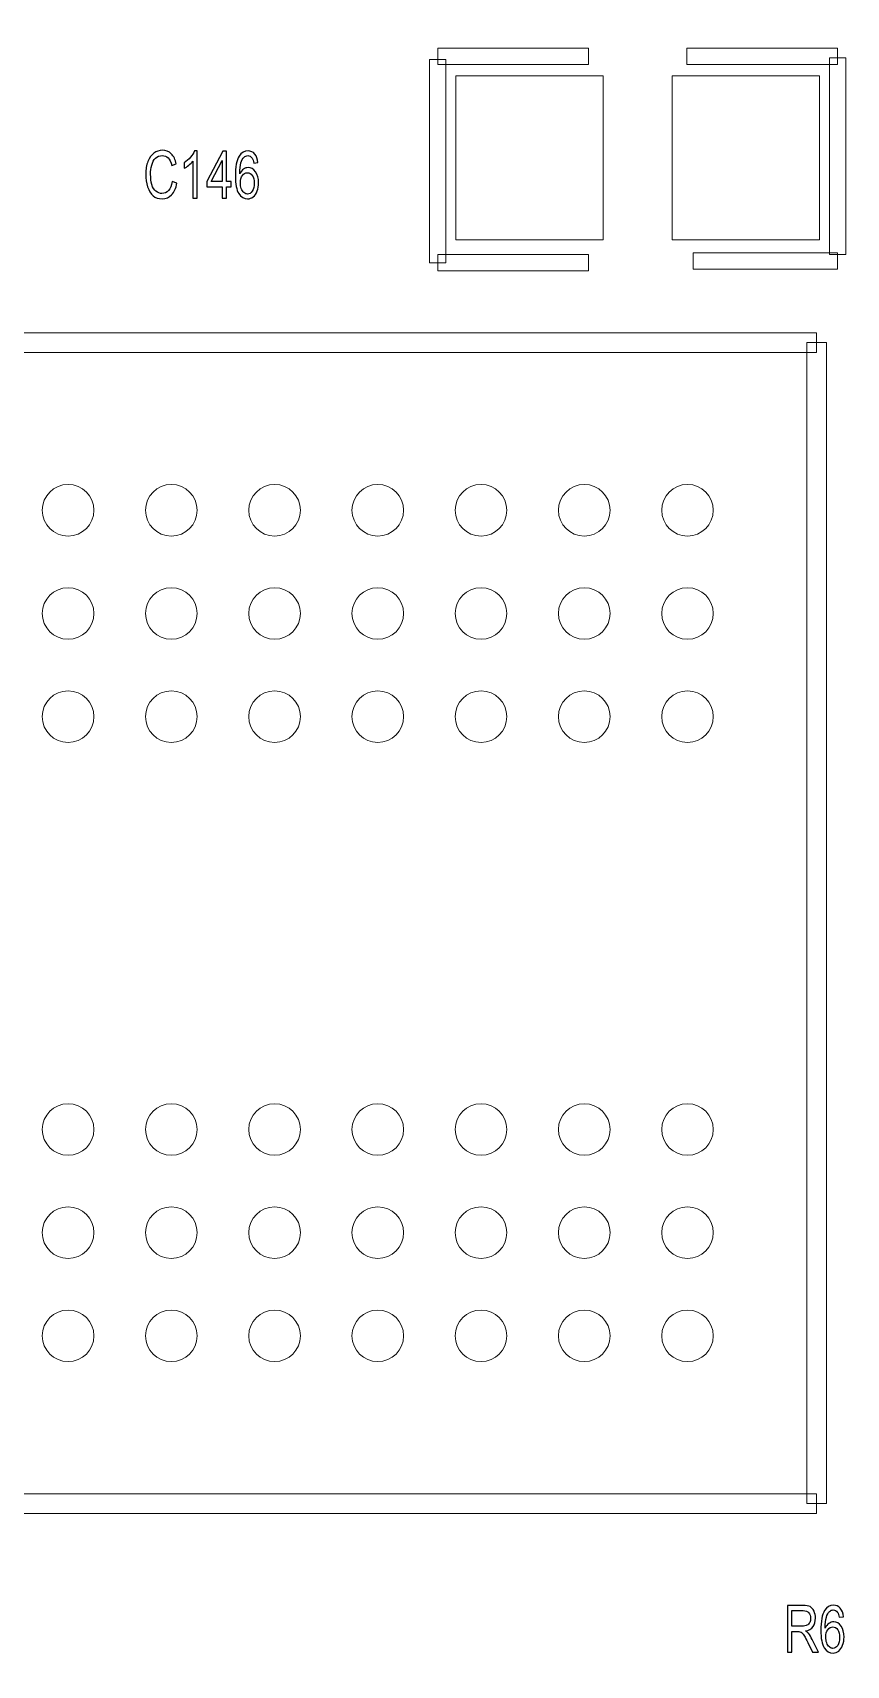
# Model space of a CAD drawing. Header units: millimetres. Extents: x -53.6 to 42.1, y -42.3 to 19.5.
# Drawn here: x 5.22 to 11.53, y -21.93 to -9.27 of the extents above; entities that cross this region are included whole.
import ezdxf

# ---------------------------------------------------------------- set-up
doc = ezdxf.new("R2010")
doc.units = ezdxf.units.MM
doc.header["$MEASUREMENT"] = 0
for name, color, linetype in [('BG_OUTLINE', 7, 'Continuous'), ('PG_SILKSCREEN_TOP', 7, 'Continuous'), ('PIN_TOP', 7, 'Continuous'), ('RD_SILKSCREEN_TOP', 7, 'Continuous')]:
    doc.layers.add(name, color=color, linetype=linetype)

msp = doc.modelspace()

# ---------------------------------------------------------------- linework, layer by layer
at = {"layer": 'BG_OUTLINE', "color": 3, "lineweight": 9}
msp.add_open_spline([(-35.58, -42.2737), (-35.58, -42.2737), (-35.58, 2.7261), (-35.58, 2.7261), (-35.58, 2.7261), (-35.58, 2.7261), (19.4199, 2.7261), (19.4199, 2.7261), (19.4199, 2.7261), (19.4199, 2.7261), (19.4199, -42.2737), (19.4199, -42.2737), (19.4199, -42.2737), (19.4199, -42.2737), (-35.58, -42.2737), (-35.58, -42.2737)], degree=3, knots=[0, 0, 0, 0, 0.25, 0.25, 0.25, 0.25, 0.5, 0.5, 0.5, 0.5, 0.75, 0.75, 0.75, 0.75, 1, 1, 1, 1], dxfattribs=at)
at = {"layer": 'PG_SILKSCREEN_TOP', "color": 6, "lineweight": 9}
for points in [[(8.4255, -11.0571), (8.4255, -11.0571), (8.2985, -11.0571), (8.2985, -11.0571), (8.2985, -11.0571), (8.2985, -11.0571), (8.2985, -9.4823), (8.2985, -9.4823), (8.2985, -9.4823), (8.2985, -9.4823), (8.4255, -9.4823), (8.4255, -9.4823), (8.4255, -9.4823), (8.4255, -9.4823), (8.4255, -11.0571), (8.4255, -11.0571)], [(8.362, -9.5204), (8.362, -9.5204), (8.362, -9.3934), (8.362, -9.3934), (8.362, -9.3934), (8.362, -9.3934), (9.5304, -9.3934), (9.5304, -9.3934), (9.5304, -9.3934), (9.5304, -9.3934), (9.5304, -9.5204), (9.5304, -9.5204), (9.5304, -9.5204), (9.5304, -9.5204), (8.362, -9.5204), (8.362, -9.5204)], [(11.4608, -9.3934), (11.4608, -9.3934), (11.4608, -9.5204), (11.4608, -9.5204), (11.4608, -9.5204), (11.4608, -9.5204), (10.2924, -9.5204), (10.2924, -9.5204), (10.2924, -9.5204), (10.2924, -9.5204), (10.2924, -9.3934), (10.2924, -9.3934), (10.2924, -9.3934), (10.2924, -9.3934), (11.4608, -9.3934), (11.4608, -9.3934)], [(11.5243, -10.9936), (11.5243, -10.9936), (11.3973, -10.9936), (11.3973, -10.9936), (11.3973, -10.9936), (11.3973, -10.9936), (11.3973, -9.4696), (11.3973, -9.4696), (11.3973, -9.4696), (11.3973, -9.4696), (11.5243, -9.4696), (11.5243, -9.4696), (11.5243, -9.4696), (11.5243, -9.4696), (11.5243, -10.9936), (11.5243, -10.9936)], [(9.5304, -10.9936), (9.5304, -10.9936), (9.5304, -11.1206), (9.5304, -11.1206), (9.5304, -11.1206), (9.5304, -11.1206), (8.362, -11.1206), (8.362, -11.1206), (8.362, -11.1206), (8.362, -11.1206), (8.362, -10.9936), (8.362, -10.9936), (8.362, -10.9936), (8.362, -10.9936), (9.5304, -10.9936), (9.5304, -10.9936)], [(10.3432, -11.1079), (10.3432, -11.1079), (10.3432, -10.9809), (10.3432, -10.9809), (10.3432, -10.9809), (10.3432, -10.9809), (11.4608, -10.9809), (11.4608, -10.9809), (11.4608, -10.9809), (11.4608, -10.9809), (11.4608, -11.1079), (11.4608, -11.1079), (11.4608, -11.1079), (11.4608, -11.1079), (10.3432, -11.1079), (10.3432, -11.1079)], [(-2.702, -11.7518), (-2.702, -11.7518), (-2.702, -11.5994), (-2.702, -11.5994), (-2.702, -11.5994), (-2.702, -11.5994), (11.298, -11.5994), (11.298, -11.5994), (11.298, -11.5994), (11.298, -11.5994), (11.298, -11.7518), (11.298, -11.7518), (11.298, -11.7518), (11.298, -11.7518), (-2.702, -11.7518), (-2.702, -11.7518)], [(11.2218, -11.6756), (11.2218, -11.6756), (11.3742, -11.6756), (11.3742, -11.6756), (11.3742, -11.6756), (11.3742, -11.6756), (11.3742, -20.6756), (11.3742, -20.6756), (11.3742, -20.6756), (11.3742, -20.6756), (11.2218, -20.6756), (11.2218, -20.6756), (11.2218, -20.6756), (11.2218, -20.6756), (11.2218, -11.6756), (11.2218, -11.6756)], [(11.298, -20.5994), (11.298, -20.5994), (11.298, -20.7518), (11.298, -20.7518), (11.298, -20.7518), (11.298, -20.7518), (-2.21, -20.7518), (-2.21, -20.7518), (-2.21, -20.7518), (-2.21, -20.7518), (-2.21, -20.5994), (-2.21, -20.5994), (-2.21, -20.5994), (-2.21, -20.5994), (11.298, -20.5994), (11.298, -20.5994)]]:
    msp.add_open_spline(points, degree=3, knots=[0, 0, 0, 0, 0.25, 0.25, 0.25, 0.25, 0.5, 0.5, 0.5, 0.5, 0.75, 0.75, 0.75, 0.75, 1, 1, 1, 1], dxfattribs=at)
at = {"layer": 'PIN_TOP', "lineweight": 9}
for points in [[(9.6447, -9.6093), (9.6447, -9.6093), (9.6447, -10.8793), (9.6447, -10.8793), (9.6447, -10.8793), (9.6447, -10.8793), (8.5017, -10.8793), (8.5017, -10.8793), (8.5017, -10.8793), (8.5017, -10.8793), (8.5017, -9.6093), (8.5017, -9.6093), (8.5017, -9.6093), (8.5017, -9.6093), (9.6447, -9.6093), (9.6447, -9.6093)], [(11.3211, -9.6093), (11.3211, -9.6093), (11.3211, -10.8793), (11.3211, -10.8793), (11.3211, -10.8793), (11.3211, -10.8793), (10.1781, -10.8793), (10.1781, -10.8793), (10.1781, -10.8793), (10.1781, -10.8793), (10.1781, -9.6093), (10.1781, -9.6093), (10.1781, -9.6093), (10.1781, -9.6093), (11.3211, -9.6093), (11.3211, -9.6093)], [(5.6979, -12.9756), (5.6979, -12.8651), (5.6084, -12.7756), (5.498, -12.7756), (5.498, -12.7756), (5.3875, -12.7755), (5.298, -12.8651), (5.298, -12.9755), (5.298, -12.9755), (5.2979, -13.086), (5.3875, -13.1755), (5.4979, -13.1755), (5.4979, -13.1755), (5.6084, -13.1756), (5.6979, -13.086), (5.6979, -12.9756)], [(6.498, -12.9756), (6.498, -12.8651), (6.4085, -12.7756), (6.2981, -12.7756), (6.2981, -12.7756), (6.1876, -12.7755), (6.0981, -12.8651), (6.0981, -12.9755), (6.0981, -12.9755), (6.098, -13.086), (6.1876, -13.1755), (6.298, -13.1755), (6.298, -13.1755), (6.4085, -13.1756), (6.498, -13.086), (6.498, -12.9756)], [(7.2981, -12.9756), (7.2981, -12.8651), (7.2086, -12.7756), (7.0982, -12.7756), (7.0982, -12.7756), (6.9877, -12.7755), (6.8982, -12.8651), (6.8982, -12.9755), (6.8982, -12.9755), (6.8981, -13.086), (6.9877, -13.1755), (7.0981, -13.1755), (7.0981, -13.1755), (7.2086, -13.1756), (7.2981, -13.086), (7.2981, -12.9756)], [(8.0979, -12.9756), (8.0979, -12.8651), (8.0084, -12.7756), (7.898, -12.7756), (7.898, -12.7756), (7.7875, -12.7755), (7.698, -12.8651), (7.698, -12.9755), (7.698, -12.9755), (7.6979, -13.086), (7.7875, -13.1755), (7.8979, -13.1755), (7.8979, -13.1755), (8.0084, -13.1756), (8.0979, -13.086), (8.0979, -12.9756)], [(8.898, -12.9756), (8.898, -12.8651), (8.8085, -12.7756), (8.6981, -12.7756), (8.6981, -12.7756), (8.5876, -12.7755), (8.4981, -12.8651), (8.4981, -12.9755), (8.4981, -12.9755), (8.498, -13.086), (8.5876, -13.1755), (8.698, -13.1755), (8.698, -13.1755), (8.8085, -13.1756), (8.898, -13.086), (8.898, -12.9756)], [(9.6979, -12.9756), (9.6979, -12.8651), (9.6084, -12.7756), (9.498, -12.7756), (9.498, -12.7756), (9.3875, -12.7755), (9.298, -12.8651), (9.298, -12.9755), (9.298, -12.9755), (9.2979, -13.086), (9.3875, -13.1755), (9.4979, -13.1755), (9.4979, -13.1755), (9.6084, -13.1756), (9.6979, -13.086), (9.6979, -12.9756)], [(10.498, -12.9756), (10.498, -12.8651), (10.4085, -12.7756), (10.2981, -12.7756), (10.2981, -12.7756), (10.1876, -12.7755), (10.0981, -12.8651), (10.0981, -12.9755), (10.0981, -12.9755), (10.098, -13.086), (10.1876, -13.1755), (10.298, -13.1755), (10.298, -13.1755), (10.4085, -13.1756), (10.498, -13.086), (10.498, -12.9756)], [(5.6979, -13.7757), (5.6979, -13.6652), (5.6084, -13.5757), (5.498, -13.5757), (5.498, -13.5757), (5.3875, -13.5756), (5.298, -13.6652), (5.298, -13.7756), (5.298, -13.7756), (5.2979, -13.8861), (5.3875, -13.9756), (5.4979, -13.9756), (5.4979, -13.9756), (5.6084, -13.9757), (5.6979, -13.8861), (5.6979, -13.7757)], [(6.498, -13.7757), (6.498, -13.6652), (6.4085, -13.5757), (6.2981, -13.5757), (6.2981, -13.5757), (6.1876, -13.5756), (6.0981, -13.6652), (6.0981, -13.7756), (6.0981, -13.7756), (6.098, -13.8861), (6.1876, -13.9756), (6.298, -13.9756), (6.298, -13.9756), (6.4085, -13.9757), (6.498, -13.8861), (6.498, -13.7757)], [(7.2981, -13.7757), (7.2981, -13.6652), (7.2086, -13.5757), (7.0982, -13.5757), (7.0982, -13.5757), (6.9877, -13.5756), (6.8982, -13.6652), (6.8982, -13.7756), (6.8982, -13.7756), (6.8981, -13.8861), (6.9877, -13.9756), (7.0981, -13.9756), (7.0981, -13.9756), (7.2086, -13.9757), (7.2981, -13.8861), (7.2981, -13.7757)], [(8.0979, -13.7757), (8.0979, -13.6652), (8.0084, -13.5757), (7.898, -13.5757), (7.898, -13.5757), (7.7875, -13.5756), (7.698, -13.6652), (7.698, -13.7756), (7.698, -13.7756), (7.6979, -13.8861), (7.7875, -13.9756), (7.8979, -13.9756), (7.8979, -13.9756), (8.0084, -13.9757), (8.0979, -13.8861), (8.0979, -13.7757)], [(8.898, -13.7757), (8.898, -13.6652), (8.8085, -13.5757), (8.6981, -13.5757), (8.6981, -13.5757), (8.5876, -13.5756), (8.4981, -13.6652), (8.4981, -13.7756), (8.4981, -13.7756), (8.498, -13.8861), (8.5876, -13.9756), (8.698, -13.9756), (8.698, -13.9756), (8.8085, -13.9757), (8.898, -13.8861), (8.898, -13.7757)], [(9.6979, -13.7757), (9.6979, -13.6652), (9.6084, -13.5757), (9.498, -13.5757), (9.498, -13.5757), (9.3875, -13.5756), (9.298, -13.6652), (9.298, -13.7756), (9.298, -13.7756), (9.2979, -13.8861), (9.3875, -13.9756), (9.4979, -13.9756), (9.4979, -13.9756), (9.6084, -13.9757), (9.6979, -13.8861), (9.6979, -13.7757)], [(10.498, -13.7757), (10.498, -13.6652), (10.4085, -13.5757), (10.2981, -13.5757), (10.2981, -13.5757), (10.1876, -13.5756), (10.0981, -13.6652), (10.0981, -13.7756), (10.0981, -13.7756), (10.098, -13.8861), (10.1876, -13.9756), (10.298, -13.9756), (10.298, -13.9756), (10.4085, -13.9757), (10.498, -13.8861), (10.498, -13.7757)], [(5.6979, -14.5755), (5.6979, -14.465), (5.6084, -14.3755), (5.498, -14.3755), (5.498, -14.3755), (5.3875, -14.3754), (5.298, -14.465), (5.298, -14.5754), (5.298, -14.5754), (5.2979, -14.6859), (5.3875, -14.7754), (5.4979, -14.7754), (5.4979, -14.7754), (5.6084, -14.7755), (5.6979, -14.6859), (5.6979, -14.5755)], [(6.498, -14.5755), (6.498, -14.465), (6.4085, -14.3755), (6.2981, -14.3755), (6.2981, -14.3755), (6.1876, -14.3754), (6.0981, -14.465), (6.0981, -14.5754), (6.0981, -14.5754), (6.098, -14.6859), (6.1876, -14.7754), (6.298, -14.7754), (6.298, -14.7754), (6.4085, -14.7755), (6.498, -14.6859), (6.498, -14.5755)], [(7.2981, -14.5755), (7.2981, -14.465), (7.2086, -14.3755), (7.0982, -14.3755), (7.0982, -14.3755), (6.9877, -14.3754), (6.8982, -14.465), (6.8982, -14.5754), (6.8982, -14.5754), (6.8981, -14.6859), (6.9877, -14.7754), (7.0981, -14.7754), (7.0981, -14.7754), (7.2086, -14.7755), (7.2981, -14.6859), (7.2981, -14.5755)], [(8.0979, -14.5755), (8.0979, -14.465), (8.0084, -14.3755), (7.898, -14.3755), (7.898, -14.3755), (7.7875, -14.3754), (7.698, -14.465), (7.698, -14.5754), (7.698, -14.5754), (7.6979, -14.6859), (7.7875, -14.7754), (7.8979, -14.7754), (7.8979, -14.7754), (8.0084, -14.7755), (8.0979, -14.6859), (8.0979, -14.5755)], [(8.898, -14.5755), (8.898, -14.465), (8.8085, -14.3755), (8.6981, -14.3755), (8.6981, -14.3755), (8.5876, -14.3754), (8.4981, -14.465), (8.4981, -14.5754), (8.4981, -14.5754), (8.498, -14.6859), (8.5876, -14.7754), (8.698, -14.7754), (8.698, -14.7754), (8.8085, -14.7755), (8.898, -14.6859), (8.898, -14.5755)], [(9.6979, -14.5755), (9.6979, -14.465), (9.6084, -14.3755), (9.498, -14.3755), (9.498, -14.3755), (9.3875, -14.3754), (9.298, -14.465), (9.298, -14.5754), (9.298, -14.5754), (9.2979, -14.6859), (9.3875, -14.7754), (9.4979, -14.7754), (9.4979, -14.7754), (9.6084, -14.7755), (9.6979, -14.6859), (9.6979, -14.5755)], [(10.498, -14.5755), (10.498, -14.465), (10.4085, -14.3755), (10.2981, -14.3755), (10.2981, -14.3755), (10.1876, -14.3754), (10.0981, -14.465), (10.0981, -14.5754), (10.0981, -14.5754), (10.098, -14.6859), (10.1876, -14.7754), (10.298, -14.7754), (10.298, -14.7754), (10.4085, -14.7755), (10.498, -14.6859), (10.498, -14.5755)], [(5.6979, -17.7757), (5.6979, -17.6652), (5.6084, -17.5757), (5.498, -17.5757), (5.498, -17.5757), (5.3875, -17.5756), (5.298, -17.6652), (5.298, -17.7756), (5.298, -17.7756), (5.2979, -17.8861), (5.3875, -17.9756), (5.4979, -17.9756), (5.4979, -17.9756), (5.6084, -17.9757), (5.6979, -17.8861), (5.6979, -17.7757)], [(6.498, -17.7757), (6.498, -17.6652), (6.4085, -17.5757), (6.2981, -17.5757), (6.2981, -17.5757), (6.1876, -17.5756), (6.0981, -17.6652), (6.0981, -17.7756), (6.0981, -17.7756), (6.098, -17.8861), (6.1876, -17.9756), (6.298, -17.9756), (6.298, -17.9756), (6.4085, -17.9757), (6.498, -17.8861), (6.498, -17.7757)], [(7.2981, -17.7757), (7.2981, -17.6652), (7.2086, -17.5757), (7.0982, -17.5757), (7.0982, -17.5757), (6.9877, -17.5756), (6.8982, -17.6652), (6.8982, -17.7756), (6.8982, -17.7756), (6.8981, -17.8861), (6.9877, -17.9756), (7.0981, -17.9756), (7.0981, -17.9756), (7.2086, -17.9757), (7.2981, -17.8861), (7.2981, -17.7757)], [(8.0979, -17.7757), (8.0979, -17.6652), (8.0084, -17.5757), (7.898, -17.5757), (7.898, -17.5757), (7.7875, -17.5756), (7.698, -17.6652), (7.698, -17.7756), (7.698, -17.7756), (7.6979, -17.8861), (7.7875, -17.9756), (7.8979, -17.9756), (7.8979, -17.9756), (8.0084, -17.9757), (8.0979, -17.8861), (8.0979, -17.7757)], [(8.898, -17.7757), (8.898, -17.6652), (8.8085, -17.5757), (8.6981, -17.5757), (8.6981, -17.5757), (8.5876, -17.5756), (8.4981, -17.6652), (8.4981, -17.7756), (8.4981, -17.7756), (8.498, -17.8861), (8.5876, -17.9756), (8.698, -17.9756), (8.698, -17.9756), (8.8085, -17.9757), (8.898, -17.8861), (8.898, -17.7757)], [(9.6979, -17.7757), (9.6979, -17.6652), (9.6084, -17.5757), (9.498, -17.5757), (9.498, -17.5757), (9.3875, -17.5756), (9.298, -17.6652), (9.298, -17.7756), (9.298, -17.7756), (9.2979, -17.8861), (9.3875, -17.9756), (9.4979, -17.9756), (9.4979, -17.9756), (9.6084, -17.9757), (9.6979, -17.8861), (9.6979, -17.7757)], [(10.498, -17.7757), (10.498, -17.6652), (10.4085, -17.5757), (10.2981, -17.5757), (10.2981, -17.5757), (10.1876, -17.5756), (10.0981, -17.6652), (10.0981, -17.7756), (10.0981, -17.7756), (10.098, -17.8861), (10.1876, -17.9756), (10.298, -17.9756), (10.298, -17.9756), (10.4085, -17.9757), (10.498, -17.8861), (10.498, -17.7757)], [(5.6979, -18.5755), (5.6979, -18.465), (5.6084, -18.3755), (5.498, -18.3755), (5.498, -18.3755), (5.3875, -18.3754), (5.298, -18.465), (5.298, -18.5754), (5.298, -18.5754), (5.2979, -18.6859), (5.3875, -18.7754), (5.4979, -18.7754), (5.4979, -18.7754), (5.6084, -18.7755), (5.6979, -18.6859), (5.6979, -18.5755)], [(6.498, -18.5755), (6.498, -18.465), (6.4085, -18.3755), (6.2981, -18.3755), (6.2981, -18.3755), (6.1876, -18.3754), (6.0981, -18.465), (6.0981, -18.5754), (6.0981, -18.5754), (6.098, -18.6859), (6.1876, -18.7754), (6.298, -18.7754), (6.298, -18.7754), (6.4085, -18.7755), (6.498, -18.6859), (6.498, -18.5755)], [(7.2981, -18.5755), (7.2981, -18.465), (7.2086, -18.3755), (7.0982, -18.3755), (7.0982, -18.3755), (6.9877, -18.3754), (6.8982, -18.465), (6.8982, -18.5754), (6.8982, -18.5754), (6.8981, -18.6859), (6.9877, -18.7754), (7.0981, -18.7754), (7.0981, -18.7754), (7.2086, -18.7755), (7.2981, -18.6859), (7.2981, -18.5755)], [(8.0979, -18.5755), (8.0979, -18.465), (8.0084, -18.3755), (7.898, -18.3755), (7.898, -18.3755), (7.7875, -18.3754), (7.698, -18.465), (7.698, -18.5754), (7.698, -18.5754), (7.6979, -18.6859), (7.7875, -18.7754), (7.8979, -18.7754), (7.8979, -18.7754), (8.0084, -18.7755), (8.0979, -18.6859), (8.0979, -18.5755)], [(8.898, -18.5755), (8.898, -18.465), (8.8085, -18.3755), (8.6981, -18.3755), (8.6981, -18.3755), (8.5876, -18.3754), (8.4981, -18.465), (8.4981, -18.5754), (8.4981, -18.5754), (8.498, -18.6859), (8.5876, -18.7754), (8.698, -18.7754), (8.698, -18.7754), (8.8085, -18.7755), (8.898, -18.6859), (8.898, -18.5755)], [(9.6979, -18.5755), (9.6979, -18.465), (9.6084, -18.3755), (9.498, -18.3755), (9.498, -18.3755), (9.3875, -18.3754), (9.298, -18.465), (9.298, -18.5754), (9.298, -18.5754), (9.2979, -18.6859), (9.3875, -18.7754), (9.4979, -18.7754), (9.4979, -18.7754), (9.6084, -18.7755), (9.6979, -18.6859), (9.6979, -18.5755)], [(10.498, -18.5755), (10.498, -18.465), (10.4085, -18.3755), (10.2981, -18.3755), (10.2981, -18.3755), (10.1876, -18.3754), (10.0981, -18.465), (10.0981, -18.5754), (10.0981, -18.5754), (10.098, -18.6859), (10.1876, -18.7754), (10.298, -18.7754), (10.298, -18.7754), (10.4085, -18.7755), (10.498, -18.6859), (10.498, -18.5755)], [(5.6979, -19.3756), (5.6979, -19.2651), (5.6084, -19.1756), (5.498, -19.1756), (5.498, -19.1756), (5.3875, -19.1755), (5.298, -19.2651), (5.298, -19.3755), (5.298, -19.3755), (5.2979, -19.486), (5.3875, -19.5755), (5.4979, -19.5755), (5.4979, -19.5755), (5.6084, -19.5756), (5.6979, -19.486), (5.6979, -19.3756)], [(6.498, -19.3756), (6.498, -19.2651), (6.4085, -19.1756), (6.2981, -19.1756), (6.2981, -19.1756), (6.1876, -19.1755), (6.0981, -19.2651), (6.0981, -19.3755), (6.0981, -19.3755), (6.098, -19.486), (6.1876, -19.5755), (6.298, -19.5755), (6.298, -19.5755), (6.4085, -19.5756), (6.498, -19.486), (6.498, -19.3756)], [(7.2981, -19.3756), (7.2981, -19.2651), (7.2086, -19.1756), (7.0982, -19.1756), (7.0982, -19.1756), (6.9877, -19.1755), (6.8982, -19.2651), (6.8982, -19.3755), (6.8982, -19.3755), (6.8981, -19.486), (6.9877, -19.5755), (7.0981, -19.5755), (7.0981, -19.5755), (7.2086, -19.5756), (7.2981, -19.486), (7.2981, -19.3756)], [(8.0979, -19.3756), (8.0979, -19.2651), (8.0084, -19.1756), (7.898, -19.1756), (7.898, -19.1756), (7.7875, -19.1755), (7.698, -19.2651), (7.698, -19.3755), (7.698, -19.3755), (7.6979, -19.486), (7.7875, -19.5755), (7.8979, -19.5755), (7.8979, -19.5755), (8.0084, -19.5756), (8.0979, -19.486), (8.0979, -19.3756)], [(8.898, -19.3756), (8.898, -19.2651), (8.8085, -19.1756), (8.6981, -19.1756), (8.6981, -19.1756), (8.5876, -19.1755), (8.4981, -19.2651), (8.4981, -19.3755), (8.4981, -19.3755), (8.498, -19.486), (8.5876, -19.5755), (8.698, -19.5755), (8.698, -19.5755), (8.8085, -19.5756), (8.898, -19.486), (8.898, -19.3756)], [(9.6979, -19.3756), (9.6979, -19.2651), (9.6084, -19.1756), (9.498, -19.1756), (9.498, -19.1756), (9.3875, -19.1755), (9.298, -19.2651), (9.298, -19.3755), (9.298, -19.3755), (9.2979, -19.486), (9.3875, -19.5755), (9.4979, -19.5755), (9.4979, -19.5755), (9.6084, -19.5756), (9.6979, -19.486), (9.6979, -19.3756)], [(10.498, -19.3756), (10.498, -19.2651), (10.4085, -19.1756), (10.2981, -19.1756), (10.2981, -19.1756), (10.1876, -19.1755), (10.0981, -19.2651), (10.0981, -19.3755), (10.0981, -19.3755), (10.098, -19.486), (10.1876, -19.5755), (10.298, -19.5755), (10.298, -19.5755), (10.4085, -19.5756), (10.498, -19.486), (10.498, -19.3756)]]:
    msp.add_open_spline(points, degree=3, knots=[0, 0, 0, 0, 0.25, 0.25, 0.25, 0.25, 0.5, 0.5, 0.5, 0.5, 0.75, 0.75, 0.75, 0.75, 1, 1, 1, 1], dxfattribs=at)
at = {"layer": 'RD_SILKSCREEN_TOP', "color": 8}
for points, knots in [([(6.305, -10.4277), (6.305, -10.4277), (6.3412, -10.4399), (6.3412, -10.4399), (6.3412, -10.4399), (6.3336, -10.4793), (6.32, -10.5095), (6.3004, -10.5303), (6.3004, -10.5303), (6.2807, -10.5511), (6.2567, -10.5614), (6.2282, -10.5614), (6.2282, -10.5614), (6.1988, -10.5614), (6.1749, -10.5534), (6.1566, -10.5375), (6.1566, -10.5375), (6.1381, -10.5215), (6.1241, -10.4984), (6.1145, -10.4682), (6.1145, -10.4682), (6.1049, -10.4379), (6.1001, -10.4053), (6.1001, -10.3706), (6.1001, -10.3706), (6.1001, -10.3328), (6.1055, -10.2998), (6.1164, -10.2716), (6.1164, -10.2716), (6.1272, -10.2434), (6.1426, -10.222), (6.1627, -10.2073), (6.1627, -10.2073), (6.1827, -10.1927), (6.2047, -10.1854), (6.2288, -10.1854), (6.2288, -10.1854), (6.2561, -10.1854), (6.279, -10.1946), (6.2976, -10.2131), (6.2976, -10.2131), (6.3162, -10.2317), (6.3292, -10.2577), (6.3365, -10.2913), (6.3365, -10.2913), (6.3365, -10.2913), (6.301, -10.3025), (6.301, -10.3025), (6.301, -10.3025), (6.2946, -10.276), (6.2855, -10.2568), (6.2735, -10.2446), (6.2735, -10.2446), (6.2615, -10.2325), (6.2463, -10.2265), (6.228, -10.2265), (6.228, -10.2265), (6.2071, -10.2265), (6.1896, -10.2332), (6.1755, -10.2466), (6.1755, -10.2466), (6.1614, -10.2601), (6.1515, -10.278), (6.1459, -10.3006), (6.1459, -10.3006), (6.1401, -10.3231), (6.1373, -10.3464), (6.1373, -10.3704), (6.1373, -10.3704), (6.1373, -10.4014), (6.1406, -10.4283), (6.1474, -10.4514), (6.1474, -10.4514), (6.1542, -10.4744), (6.1646, -10.4917), (6.179, -10.5031), (6.179, -10.5031), (6.1932, -10.5146), (6.2087, -10.5202), (6.2253, -10.5202), (6.2253, -10.5202), (6.2455, -10.5202), (6.2626, -10.5124), (6.2766, -10.4969), (6.2766, -10.4969), (6.2906, -10.4814), (6.3001, -10.4583), (6.305, -10.4277)], [0, 0, 0, 0, 0.0454545, 0.0454545, 0.0454545, 0.0454545, 0.0909091, 0.0909091, 0.0909091, 0.0909091, 0.1363636, 0.1363636, 0.1363636, 0.1363636, 0.1818182, 0.1818182, 0.1818182, 0.1818182, 0.2272727, 0.2272727, 0.2272727, 0.2272727, 0.2727273, 0.2727273, 0.2727273, 0.2727273, 0.3181818, 0.3181818, 0.3181818, 0.3181818, 0.3636364, 0.3636364, 0.3636364, 0.3636364, 0.4090909, 0.4090909, 0.4090909, 0.4090909, 0.4545455, 0.4545455, 0.4545455, 0.4545455, 0.5, 0.5, 0.5, 0.5, 0.5454545, 0.5454545, 0.5454545, 0.5454545, 0.5909091, 0.5909091, 0.5909091, 0.5909091, 0.6363636, 0.6363636, 0.6363636, 0.6363636, 0.6818182, 0.6818182, 0.6818182, 0.6818182, 0.7272727, 0.7272727, 0.7272727, 0.7272727, 0.7727273, 0.7727273, 0.7727273, 0.7727273, 0.8181818, 0.8181818, 0.8181818, 0.8181818, 0.8636364, 0.8636364, 0.8636364, 0.8636364, 0.9090909, 0.9090909, 0.9090909, 0.9090909, 0.9545455, 0.9545455, 0.9545455, 0.9545455, 1, 1, 1, 1]), ([(6.4982, -10.5552), (6.4982, -10.5552), (6.4648, -10.5552), (6.4648, -10.5552), (6.4648, -10.5552), (6.4648, -10.5552), (6.4648, -10.2707), (6.4648, -10.2707), (6.4648, -10.2707), (6.4567, -10.281), (6.4462, -10.2912), (6.4331, -10.3015), (6.4331, -10.3015), (6.4199, -10.3117), (6.4082, -10.3194), (6.3978, -10.3245), (6.3978, -10.3245), (6.3978, -10.3245), (6.3978, -10.2814), (6.3978, -10.2814), (6.3978, -10.2814), (6.4165, -10.2696), (6.4329, -10.2554), (6.4469, -10.2387), (6.4469, -10.2387), (6.4608, -10.222), (6.4708, -10.2058), (6.4767, -10.19), (6.4767, -10.19), (6.4767, -10.19), (6.4982, -10.19), (6.4982, -10.19), (6.4982, -10.19), (6.4982, -10.19), (6.4982, -10.5552), (6.4982, -10.5552)], [0, 0, 0, 0, 0.1111111, 0.1111111, 0.1111111, 0.1111111, 0.2222222, 0.2222222, 0.2222222, 0.2222222, 0.3333333, 0.3333333, 0.3333333, 0.3333333, 0.4444444, 0.4444444, 0.4444444, 0.4444444, 0.5555556, 0.5555556, 0.5555556, 0.5555556, 0.6666667, 0.6666667, 0.6666667, 0.6666667, 0.7777778, 0.7777778, 0.7777778, 0.7777778, 0.8888889, 0.8888889, 0.8888889, 0.8888889, 1, 1, 1, 1]), ([(6.6912, -10.5552), (6.6912, -10.5552), (6.6912, -10.4682), (6.6912, -10.4682), (6.6912, -10.4682), (6.6912, -10.4682), (6.5729, -10.4682), (6.5729, -10.4682), (6.5729, -10.4682), (6.5729, -10.4682), (6.5729, -10.4272), (6.5729, -10.4272), (6.5729, -10.4272), (6.5729, -10.4272), (6.6974, -10.1916), (6.6974, -10.1916), (6.6974, -10.1916), (6.6974, -10.1916), (6.7248, -10.1916), (6.7248, -10.1916), (6.7248, -10.1916), (6.7248, -10.1916), (6.7248, -10.4272), (6.7248, -10.4272), (6.7248, -10.4272), (6.7248, -10.4272), (6.7616, -10.4272), (6.7616, -10.4272), (6.7616, -10.4272), (6.7616, -10.4272), (6.7616, -10.4682), (6.7616, -10.4682), (6.7616, -10.4682), (6.7616, -10.4682), (6.7248, -10.4682), (6.7248, -10.4682), (6.7248, -10.4682), (6.7248, -10.4682), (6.7248, -10.5552), (6.7248, -10.5552), (6.7248, -10.5552), (6.7248, -10.5552), (6.6912, -10.5552), (6.6912, -10.5552)], [0, 0, 0, 0, 0.0909091, 0.0909091, 0.0909091, 0.0909091, 0.1818182, 0.1818182, 0.1818182, 0.1818182, 0.2727273, 0.2727273, 0.2727273, 0.2727273, 0.3636364, 0.3636364, 0.3636364, 0.3636364, 0.4545455, 0.4545455, 0.4545455, 0.4545455, 0.5454545, 0.5454545, 0.5454545, 0.5454545, 0.6363636, 0.6363636, 0.6363636, 0.6363636, 0.7272727, 0.7272727, 0.7272727, 0.7272727, 0.8181818, 0.8181818, 0.8181818, 0.8181818, 0.9090909, 0.9090909, 0.9090909, 0.9090909, 1, 1, 1, 1]), ([(6.9695, -10.2806), (6.9695, -10.2806), (6.9363, -10.2841), (6.9363, -10.2841), (6.9363, -10.2841), (6.9333, -10.2666), (6.9291, -10.2538), (6.9236, -10.2459), (6.9236, -10.2459), (6.9146, -10.2331), (6.9034, -10.2268), (6.8901, -10.2268), (6.8901, -10.2268), (6.8794, -10.2268), (6.8701, -10.2308), (6.862, -10.2387), (6.862, -10.2387), (6.8515, -10.249), (6.8432, -10.2639), (6.8371, -10.2836), (6.8371, -10.2836), (6.8311, -10.3032), (6.8278, -10.3313), (6.8276, -10.3677), (6.8276, -10.3677), (6.8357, -10.3513), (6.8456, -10.3391), (6.8572, -10.3312), (6.8572, -10.3312), (6.8688, -10.3233), (6.8811, -10.3193), (6.8938, -10.3193), (6.8938, -10.3193), (6.9162, -10.3193), (6.9352, -10.3302), (6.9508, -10.3522), (6.9508, -10.3522), (6.9666, -10.3741), (6.9744, -10.4024), (6.9744, -10.4371), (6.9744, -10.4371), (6.9744, -10.46), (6.9707, -10.4811), (6.9633, -10.5008), (6.9633, -10.5008), (6.956, -10.5203), (6.9458, -10.5354), (6.9329, -10.5458), (6.9329, -10.5458), (6.92, -10.5562), (6.9054, -10.5614), (6.889, -10.5614), (6.889, -10.5614), (6.8611, -10.5614), (6.8384, -10.5477), (6.8208, -10.5203), (6.8208, -10.5203), (6.8031, -10.493), (6.7943, -10.4478), (6.7943, -10.385), (6.7943, -10.385), (6.7943, -10.3147), (6.8041, -10.2637), (6.8236, -10.2318), (6.8236, -10.2318), (6.8405, -10.204), (6.8634, -10.19), (6.8922, -10.19), (6.8922, -10.19), (6.9136, -10.19), (6.9312, -10.1981), (6.9449, -10.2142), (6.9449, -10.2142), (6.9586, -10.2302), (6.9668, -10.2523), (6.9695, -10.2806)], [0, 0, 0, 0, 0.0526316, 0.0526316, 0.0526316, 0.0526316, 0.1052632, 0.1052632, 0.1052632, 0.1052632, 0.1578947, 0.1578947, 0.1578947, 0.1578947, 0.2105263, 0.2105263, 0.2105263, 0.2105263, 0.2631579, 0.2631579, 0.2631579, 0.2631579, 0.3157895, 0.3157895, 0.3157895, 0.3157895, 0.3684211, 0.3684211, 0.3684211, 0.3684211, 0.4210526, 0.4210526, 0.4210526, 0.4210526, 0.4736842, 0.4736842, 0.4736842, 0.4736842, 0.5263158, 0.5263158, 0.5263158, 0.5263158, 0.5789474, 0.5789474, 0.5789474, 0.5789474, 0.6315789, 0.6315789, 0.6315789, 0.6315789, 0.6842105, 0.6842105, 0.6842105, 0.6842105, 0.7368421, 0.7368421, 0.7368421, 0.7368421, 0.7894737, 0.7894737, 0.7894737, 0.7894737, 0.8421053, 0.8421053, 0.8421053, 0.8421053, 0.8947368, 0.8947368, 0.8947368, 0.8947368, 0.9473684, 0.9473684, 0.9473684, 0.9473684, 1, 1, 1, 1]), ([(6.6912, -10.4272), (6.6912, -10.4272), (6.6912, -10.2633), (6.6912, -10.2633), (6.6912, -10.2633), (6.6912, -10.2633), (6.6059, -10.4272), (6.6059, -10.4272), (6.6059, -10.4272), (6.6059, -10.4272), (6.6912, -10.4272), (6.6912, -10.4272)], [0, 0, 0, 0, 0.3333333, 0.3333333, 0.3333333, 0.3333333, 0.6666667, 0.6666667, 0.6666667, 0.6666667, 1, 1, 1, 1]), ([(6.8328, -10.4373), (6.8328, -10.4528), (6.8353, -10.4675), (6.8402, -10.4815), (6.8402, -10.4815), (6.8451, -10.4956), (6.8519, -10.5063), (6.8607, -10.5136), (6.8607, -10.5136), (6.8696, -10.521), (6.8788, -10.5247), (6.8884, -10.5247), (6.8884, -10.5247), (6.9026, -10.5247), (6.9148, -10.5171), (6.9249, -10.5019), (6.9249, -10.5019), (6.9351, -10.4866), (6.9401, -10.466), (6.9401, -10.4399), (6.9401, -10.4399), (6.9401, -10.4147), (6.9351, -10.3949), (6.9251, -10.3804), (6.9251, -10.3804), (6.9151, -10.366), (6.9024, -10.3588), (6.8872, -10.3588), (6.8872, -10.3588), (6.872, -10.3588), (6.8592, -10.366), (6.8486, -10.3804), (6.8486, -10.3804), (6.8381, -10.3949), (6.8328, -10.4139), (6.8328, -10.4373)], [0, 0, 0, 0, 0.1111111, 0.1111111, 0.1111111, 0.1111111, 0.2222222, 0.2222222, 0.2222222, 0.2222222, 0.3333333, 0.3333333, 0.3333333, 0.3333333, 0.4444444, 0.4444444, 0.4444444, 0.4444444, 0.5555556, 0.5555556, 0.5555556, 0.5555556, 0.6666667, 0.6666667, 0.6666667, 0.6666667, 0.7777778, 0.7777778, 0.7777778, 0.7777778, 0.8888889, 0.8888889, 0.8888889, 0.8888889, 1, 1, 1, 1]), ([(11.0717, -21.8285), (11.0717, -21.8285), (11.0717, -21.4649), (11.0717, -21.4649), (11.0717, -21.4649), (11.0717, -21.4649), (11.1926, -21.4649), (11.1926, -21.4649), (11.1926, -21.4649), (11.2169, -21.4649), (11.2354, -21.4682), (11.248, -21.4747), (11.248, -21.4747), (11.2606, -21.4812), (11.2708, -21.4927), (11.2784, -21.5092), (11.2784, -21.5092), (11.2859, -21.5258), (11.2896, -21.5441), (11.2896, -21.5641), (11.2896, -21.5641), (11.2896, -21.5899), (11.2834, -21.6116), (11.2709, -21.6293), (11.2709, -21.6293), (11.2584, -21.647), (11.239, -21.6582), (11.2128, -21.6631), (11.2128, -21.6631), (11.2224, -21.6692), (11.2296, -21.6752), (11.2346, -21.6812), (11.2346, -21.6812), (11.2452, -21.694), (11.2552, -21.7102), (11.2646, -21.7295), (11.2646, -21.7295), (11.2646, -21.7295), (11.312, -21.8285), (11.312, -21.8285), (11.312, -21.8285), (11.312, -21.8285), (11.2666, -21.8285), (11.2666, -21.8285), (11.2666, -21.8285), (11.2666, -21.8285), (11.2306, -21.7528), (11.2306, -21.7528), (11.2306, -21.7528), (11.22, -21.731), (11.2113, -21.7143), (11.2044, -21.7028), (11.2044, -21.7028), (11.1976, -21.6912), (11.1916, -21.683), (11.1862, -21.6785), (11.1862, -21.6785), (11.1808, -21.6738), (11.1753, -21.6706), (11.1697, -21.6687), (11.1697, -21.6687), (11.1656, -21.6676), (11.1589, -21.667), (11.1496, -21.667), (11.1496, -21.667), (11.1496, -21.667), (11.1078, -21.667), (11.1078, -21.667), (11.1078, -21.667), (11.1078, -21.667), (11.1078, -21.8285), (11.1078, -21.8285), (11.1078, -21.8285), (11.1078, -21.8285), (11.0717, -21.8285), (11.0717, -21.8285)], [0, 0, 0, 0, 0.0526316, 0.0526316, 0.0526316, 0.0526316, 0.1052632, 0.1052632, 0.1052632, 0.1052632, 0.1578947, 0.1578947, 0.1578947, 0.1578947, 0.2105263, 0.2105263, 0.2105263, 0.2105263, 0.2631579, 0.2631579, 0.2631579, 0.2631579, 0.3157895, 0.3157895, 0.3157895, 0.3157895, 0.3684211, 0.3684211, 0.3684211, 0.3684211, 0.4210526, 0.4210526, 0.4210526, 0.4210526, 0.4736842, 0.4736842, 0.4736842, 0.4736842, 0.5263158, 0.5263158, 0.5263158, 0.5263158, 0.5789474, 0.5789474, 0.5789474, 0.5789474, 0.6315789, 0.6315789, 0.6315789, 0.6315789, 0.6842105, 0.6842105, 0.6842105, 0.6842105, 0.7368421, 0.7368421, 0.7368421, 0.7368421, 0.7894737, 0.7894737, 0.7894737, 0.7894737, 0.8421053, 0.8421053, 0.8421053, 0.8421053, 0.8947368, 0.8947368, 0.8947368, 0.8947368, 0.9473684, 0.9473684, 0.9473684, 0.9473684, 1, 1, 1, 1]), ([(11.1078, -21.6254), (11.1078, -21.6254), (11.1853, -21.6254), (11.1853, -21.6254), (11.1853, -21.6254), (11.2018, -21.6254), (11.2147, -21.6231), (11.224, -21.6185), (11.224, -21.6185), (11.2333, -21.614), (11.2404, -21.6067), (11.2452, -21.5967), (11.2452, -21.5967), (11.25, -21.5867), (11.2524, -21.5759), (11.2524, -21.5641), (11.2524, -21.5641), (11.2524, -21.5469), (11.2478, -21.5328), (11.2384, -21.5217), (11.2384, -21.5217), (11.2291, -21.5106), (11.2143, -21.5051), (11.194, -21.5051), (11.194, -21.5051), (11.194, -21.5051), (11.1078, -21.5051), (11.1078, -21.5051), (11.1078, -21.5051), (11.1078, -21.5051), (11.1078, -21.6254), (11.1078, -21.6254)], [0, 0, 0, 0, 0.125, 0.125, 0.125, 0.125, 0.25, 0.25, 0.25, 0.25, 0.375, 0.375, 0.375, 0.375, 0.5, 0.5, 0.5, 0.5, 0.625, 0.625, 0.625, 0.625, 0.75, 0.75, 0.75, 0.75, 0.875, 0.875, 0.875, 0.875, 1, 1, 1, 1]), ([(11.5064, -21.5539), (11.5064, -21.5539), (11.4732, -21.5574), (11.4732, -21.5574), (11.4732, -21.5574), (11.4702, -21.5399), (11.466, -21.5271), (11.4605, -21.5192), (11.4605, -21.5192), (11.4514, -21.5064), (11.4403, -21.5001), (11.427, -21.5001), (11.427, -21.5001), (11.4164, -21.5001), (11.407, -21.5041), (11.399, -21.512), (11.399, -21.512), (11.3884, -21.5223), (11.38, -21.5372), (11.374, -21.5569), (11.374, -21.5569), (11.368, -21.5765), (11.3648, -21.6046), (11.3645, -21.641), (11.3645, -21.641), (11.3726, -21.6246), (11.3824, -21.6124), (11.3942, -21.6045), (11.3942, -21.6045), (11.4057, -21.5966), (11.418, -21.5926), (11.4308, -21.5926), (11.4308, -21.5926), (11.4531, -21.5926), (11.4721, -21.6035), (11.4878, -21.6255), (11.4878, -21.6255), (11.5035, -21.6474), (11.5113, -21.6757), (11.5113, -21.7104), (11.5113, -21.7104), (11.5113, -21.7333), (11.5076, -21.7544), (11.5002, -21.7741), (11.5002, -21.7741), (11.4928, -21.7936), (11.4827, -21.8087), (11.4698, -21.8191), (11.4698, -21.8191), (11.4569, -21.8295), (11.4423, -21.8347), (11.426, -21.8347), (11.426, -21.8347), (11.398, -21.8347), (11.3752, -21.821), (11.3577, -21.7936), (11.3577, -21.7936), (11.34, -21.7663), (11.3312, -21.7211), (11.3312, -21.6583), (11.3312, -21.6583), (11.3312, -21.588), (11.341, -21.537), (11.3605, -21.5051), (11.3605, -21.5051), (11.3774, -21.4773), (11.4003, -21.4633), (11.4291, -21.4633), (11.4291, -21.4633), (11.4505, -21.4633), (11.4681, -21.4714), (11.4818, -21.4875), (11.4818, -21.4875), (11.4956, -21.5035), (11.5037, -21.5256), (11.5064, -21.5539)], [0, 0, 0, 0, 0.0526316, 0.0526316, 0.0526316, 0.0526316, 0.1052632, 0.1052632, 0.1052632, 0.1052632, 0.1578947, 0.1578947, 0.1578947, 0.1578947, 0.2105263, 0.2105263, 0.2105263, 0.2105263, 0.2631579, 0.2631579, 0.2631579, 0.2631579, 0.3157895, 0.3157895, 0.3157895, 0.3157895, 0.3684211, 0.3684211, 0.3684211, 0.3684211, 0.4210526, 0.4210526, 0.4210526, 0.4210526, 0.4736842, 0.4736842, 0.4736842, 0.4736842, 0.5263158, 0.5263158, 0.5263158, 0.5263158, 0.5789474, 0.5789474, 0.5789474, 0.5789474, 0.6315789, 0.6315789, 0.6315789, 0.6315789, 0.6842105, 0.6842105, 0.6842105, 0.6842105, 0.7368421, 0.7368421, 0.7368421, 0.7368421, 0.7894737, 0.7894737, 0.7894737, 0.7894737, 0.8421053, 0.8421053, 0.8421053, 0.8421053, 0.8947368, 0.8947368, 0.8947368, 0.8947368, 0.9473684, 0.9473684, 0.9473684, 0.9473684, 1, 1, 1, 1]), ([(11.3697, -21.7106), (11.3697, -21.7261), (11.3722, -21.7408), (11.3771, -21.7548), (11.3771, -21.7548), (11.382, -21.7689), (11.3888, -21.7796), (11.3976, -21.7869), (11.3976, -21.7869), (11.4064, -21.7943), (11.4157, -21.798), (11.4254, -21.798), (11.4254, -21.798), (11.4395, -21.798), (11.4517, -21.7904), (11.4618, -21.7752), (11.4618, -21.7752), (11.472, -21.7599), (11.477, -21.7393), (11.477, -21.7132), (11.477, -21.7132), (11.477, -21.688), (11.472, -21.6682), (11.462, -21.6537), (11.462, -21.6537), (11.452, -21.6393), (11.4393, -21.6321), (11.4241, -21.6321), (11.4241, -21.6321), (11.4089, -21.6321), (11.3961, -21.6393), (11.3855, -21.6537), (11.3855, -21.6537), (11.375, -21.6682), (11.3697, -21.6872), (11.3697, -21.7106)], [0, 0, 0, 0, 0.1111111, 0.1111111, 0.1111111, 0.1111111, 0.2222222, 0.2222222, 0.2222222, 0.2222222, 0.3333333, 0.3333333, 0.3333333, 0.3333333, 0.4444444, 0.4444444, 0.4444444, 0.4444444, 0.5555556, 0.5555556, 0.5555556, 0.5555556, 0.6666667, 0.6666667, 0.6666667, 0.6666667, 0.7777778, 0.7777778, 0.7777778, 0.7777778, 0.8888889, 0.8888889, 0.8888889, 0.8888889, 1, 1, 1, 1])]:
    msp.add_open_spline(points, degree=3, knots=knots, dxfattribs=at)

doc.saveas('drawing.dxf')
